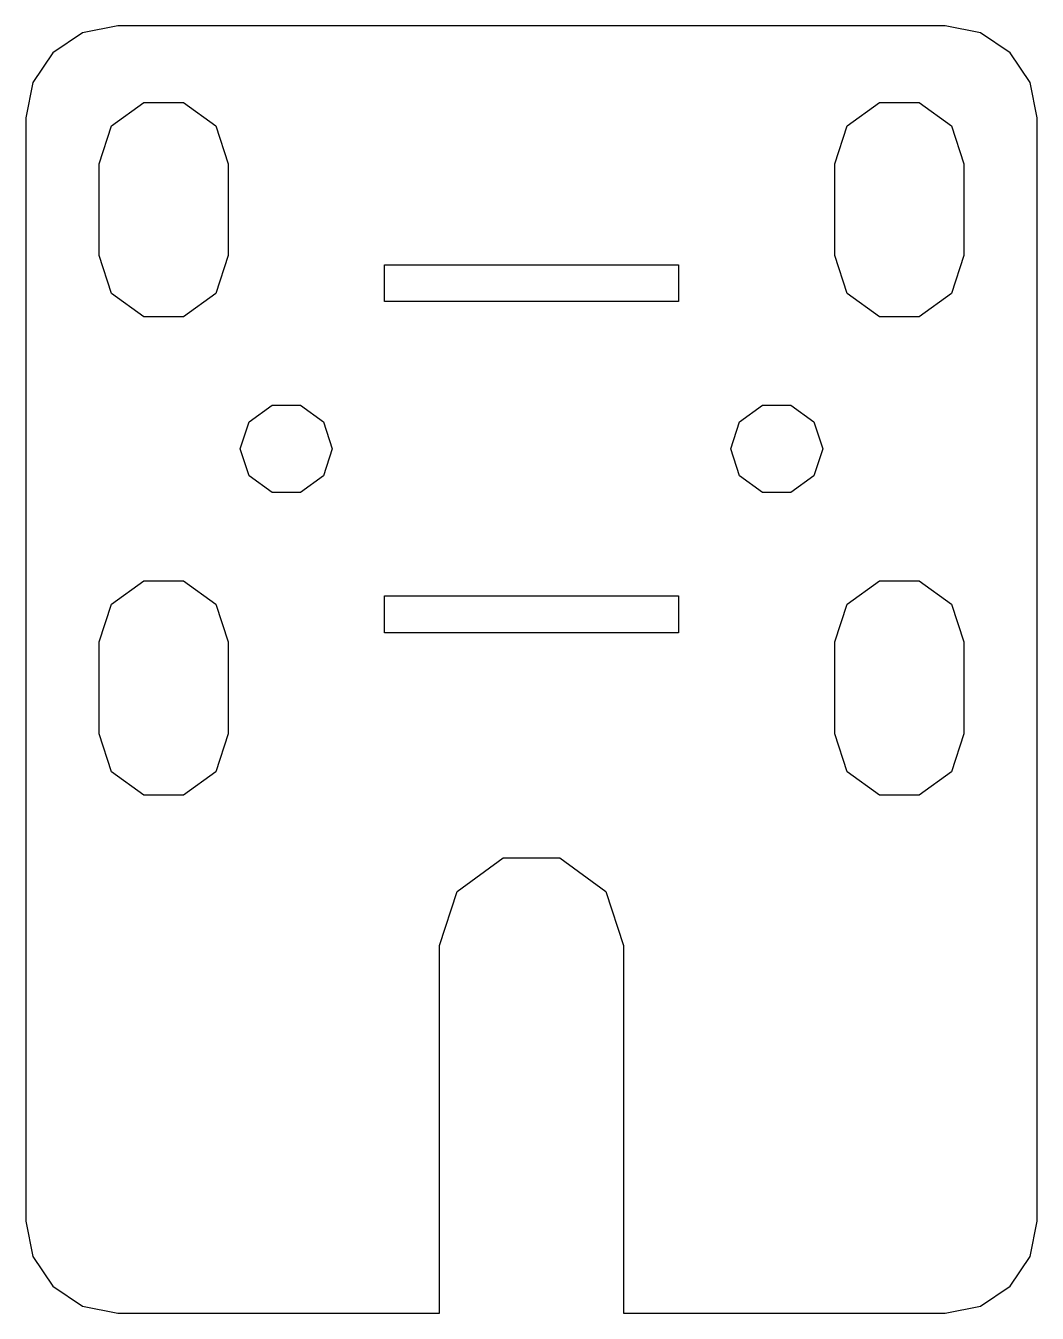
# Model space of a CAD drawing. Header units: metres. Extents: x -27.5 to 27.5, y -35 to 35.
import ezdxf

# ---------------------------------------------------------------- set-up
doc = ezdxf.new("R2010")
doc.units = ezdxf.units.M

msp = doc.modelspace()

# ---------------------------------------------------------------- linework, layer by layer
for p, q in [((-22.5, 35), (-24.4134, 34.6194)), ((22.5, 35), (-22.5, 35)), ((24.4134, 34.6194), (22.5, 35)), ((-24.4134, 34.6194), (-26.0355, 33.5355)), ((26.0355, 33.5355), (24.4134, 34.6194)), ((-26.0355, 33.5355), (-27.1194, 31.9134)), ((27.1194, 31.9134), (26.0355, 33.5355)), ((-27.1194, 31.9134), (-27.5, 30)), ((27.5, 30), (27.1194, 31.9134)), ((-22.8316, 29.5572), (-21.0816, 30.8287)), ((-21.0816, 30.8287), (-18.9184, 30.8287)), ((-18.9184, 30.8287), (-17.1684, 29.5572)), ((17.1684, 29.5572), (18.9184, 30.8287)), ((18.9184, 30.8287), (21.0816, 30.8287)), ((21.0816, 30.8287), (22.8316, 29.5572)), ((-27.5, 30), (-27.5, -30)), ((-23.5, 27.5), (-22.8316, 29.5572)), ((-17.1684, 29.5572), (-16.5, 27.5)), ((16.5, 27.5), (17.1684, 29.5572)), ((22.8316, 29.5572), (23.5, 27.5)), ((27.5, -30), (27.5, 30)), ((-23.5, 22.5), (-23.5, 27.5)), ((-16.5, 27.5), (-16.5, 22.5)), ((16.5, 22.5), (16.5, 27.5)), ((23.5, 27.5), (23.5, 22.5)), ((-22.8316, 20.4427), (-23.5, 22.5)), ((-16.5, 22.5), (-17.1684, 20.4427)), ((17.1684, 20.4427), (16.5, 22.5)), ((23.5, 22.5), (22.8316, 20.4427)), ((-8, 20), (-8, 22)), ((-8, 22), (8, 22)), ((8, 22), (8, 20)), ((-21.0816, 19.1713), (-22.8316, 20.4427)), ((-17.1684, 20.4427), (-18.9184, 19.1713)), ((18.9184, 19.1713), (17.1684, 20.4427)), ((22.8316, 20.4427), (21.0816, 19.1713)), ((8, 20), (-8, 20)), ((-18.9184, 19.1713), (-21.0816, 19.1713)), ((21.0816, 19.1713), (18.9184, 19.1713)), ((-15.3559, 13.4695), (-14.1059, 14.3776)), ((-14.1059, 14.3776), (-12.5608, 14.3776)), ((-12.5608, 14.3776), (-11.3108, 13.4695)), ((11.3108, 13.4695), (12.5608, 14.3776)), ((12.5608, 14.3776), (14.1059, 14.3776)), ((14.1059, 14.3776), (15.3559, 13.4695)), ((-15.8333, 12), (-15.3559, 13.4695)), ((-11.3108, 13.4695), (-10.8333, 12)), ((10.8333, 12), (11.3108, 13.4695)), ((15.3559, 13.4695), (15.8333, 12)), ((-15.3559, 10.5305), (-15.8333, 12)), ((-10.8333, 12), (-11.3108, 10.5305)), ((11.3108, 10.5305), (10.8333, 12)), ((15.8333, 12), (15.3559, 10.5305)), ((-14.1059, 9.62234), (-15.3559, 10.5305)), ((-11.3108, 10.5305), (-12.5608, 9.62234)), ((12.5608, 9.62234), (11.3108, 10.5305)), ((15.3559, 10.5305), (14.1059, 9.62234)), ((-12.5608, 9.62234), (-14.1059, 9.62234)), ((14.1059, 9.62234), (12.5608, 9.62234)), ((-22.8316, 3.55724), (-21.0816, 4.82869)), ((-21.0816, 4.82869), (-18.9184, 4.82869)), ((-18.9184, 4.82869), (-17.1684, 3.55724)), ((17.1684, 3.55724), (18.9184, 4.82869)), ((18.9184, 4.82869), (21.0816, 4.82869)), ((21.0816, 4.82869), (22.8316, 3.55724)), ((-23.5, 1.5), (-22.8316, 3.55724)), ((-17.1684, 3.55724), (-16.5, 1.5)), ((-8, 2), (-8, 4)), ((-8, 4), (8, 4)), ((8, 4), (8, 2)), ((16.5, 1.5), (17.1684, 3.55724)), ((22.8316, 3.55724), (23.5, 1.5)), ((-23.5, -3.5), (-23.5, 1.5)), ((-16.5, 1.5), (-16.5, -3.5)), ((8, 2), (-8, 2)), ((16.5, -3.5), (16.5, 1.5)), ((23.5, 1.5), (23.5, -3.5)), ((-22.8316, -5.55724), (-23.5, -3.5)), ((-16.5, -3.5), (-17.1684, -5.55724)), ((17.1684, -5.55724), (16.5, -3.5)), ((23.5, -3.5), (22.8316, -5.55724)), ((-21.0816, -6.82869), (-22.8316, -5.55724)), ((-17.1684, -5.55724), (-18.9184, -6.82869)), ((18.9184, -6.82869), (17.1684, -5.55724)), ((22.8316, -5.55724), (21.0816, -6.82869)), ((-18.9184, -6.82869), (-21.0816, -6.82869)), ((21.0816, -6.82869), (18.9184, -6.82869)), ((-4.04507, -12.0611), (-1.54507, -10.2447)), ((-1.54507, -10.2447), (1.54507, -10.2447)), ((1.54507, -10.2447), (4.04507, -12.0611)), ((-5, -15), (-4.04507, -12.0611)), ((4.04507, -12.0611), (5, -15)), ((-5, -35), (-5, -15)), ((5, -15), (5, -35)), ((-27.5, -30), (-27.1194, -31.9134)), ((27.1194, -31.9134), (27.5, -30)), ((-27.1194, -31.9134), (-26.0355, -33.5355)), ((26.0355, -33.5355), (27.1194, -31.9134)), ((-26.0355, -33.5355), (-24.4134, -34.6194)), ((24.4134, -34.6194), (26.0355, -33.5355)), ((-24.4134, -34.6194), (-22.5, -35)), ((-22.5, -35), (-5, -35)), ((5, -35), (22.5, -35)), ((22.5, -35), (24.4134, -34.6194))]:
    msp.add_line(p, q)

doc.saveas('drawing.dxf')
